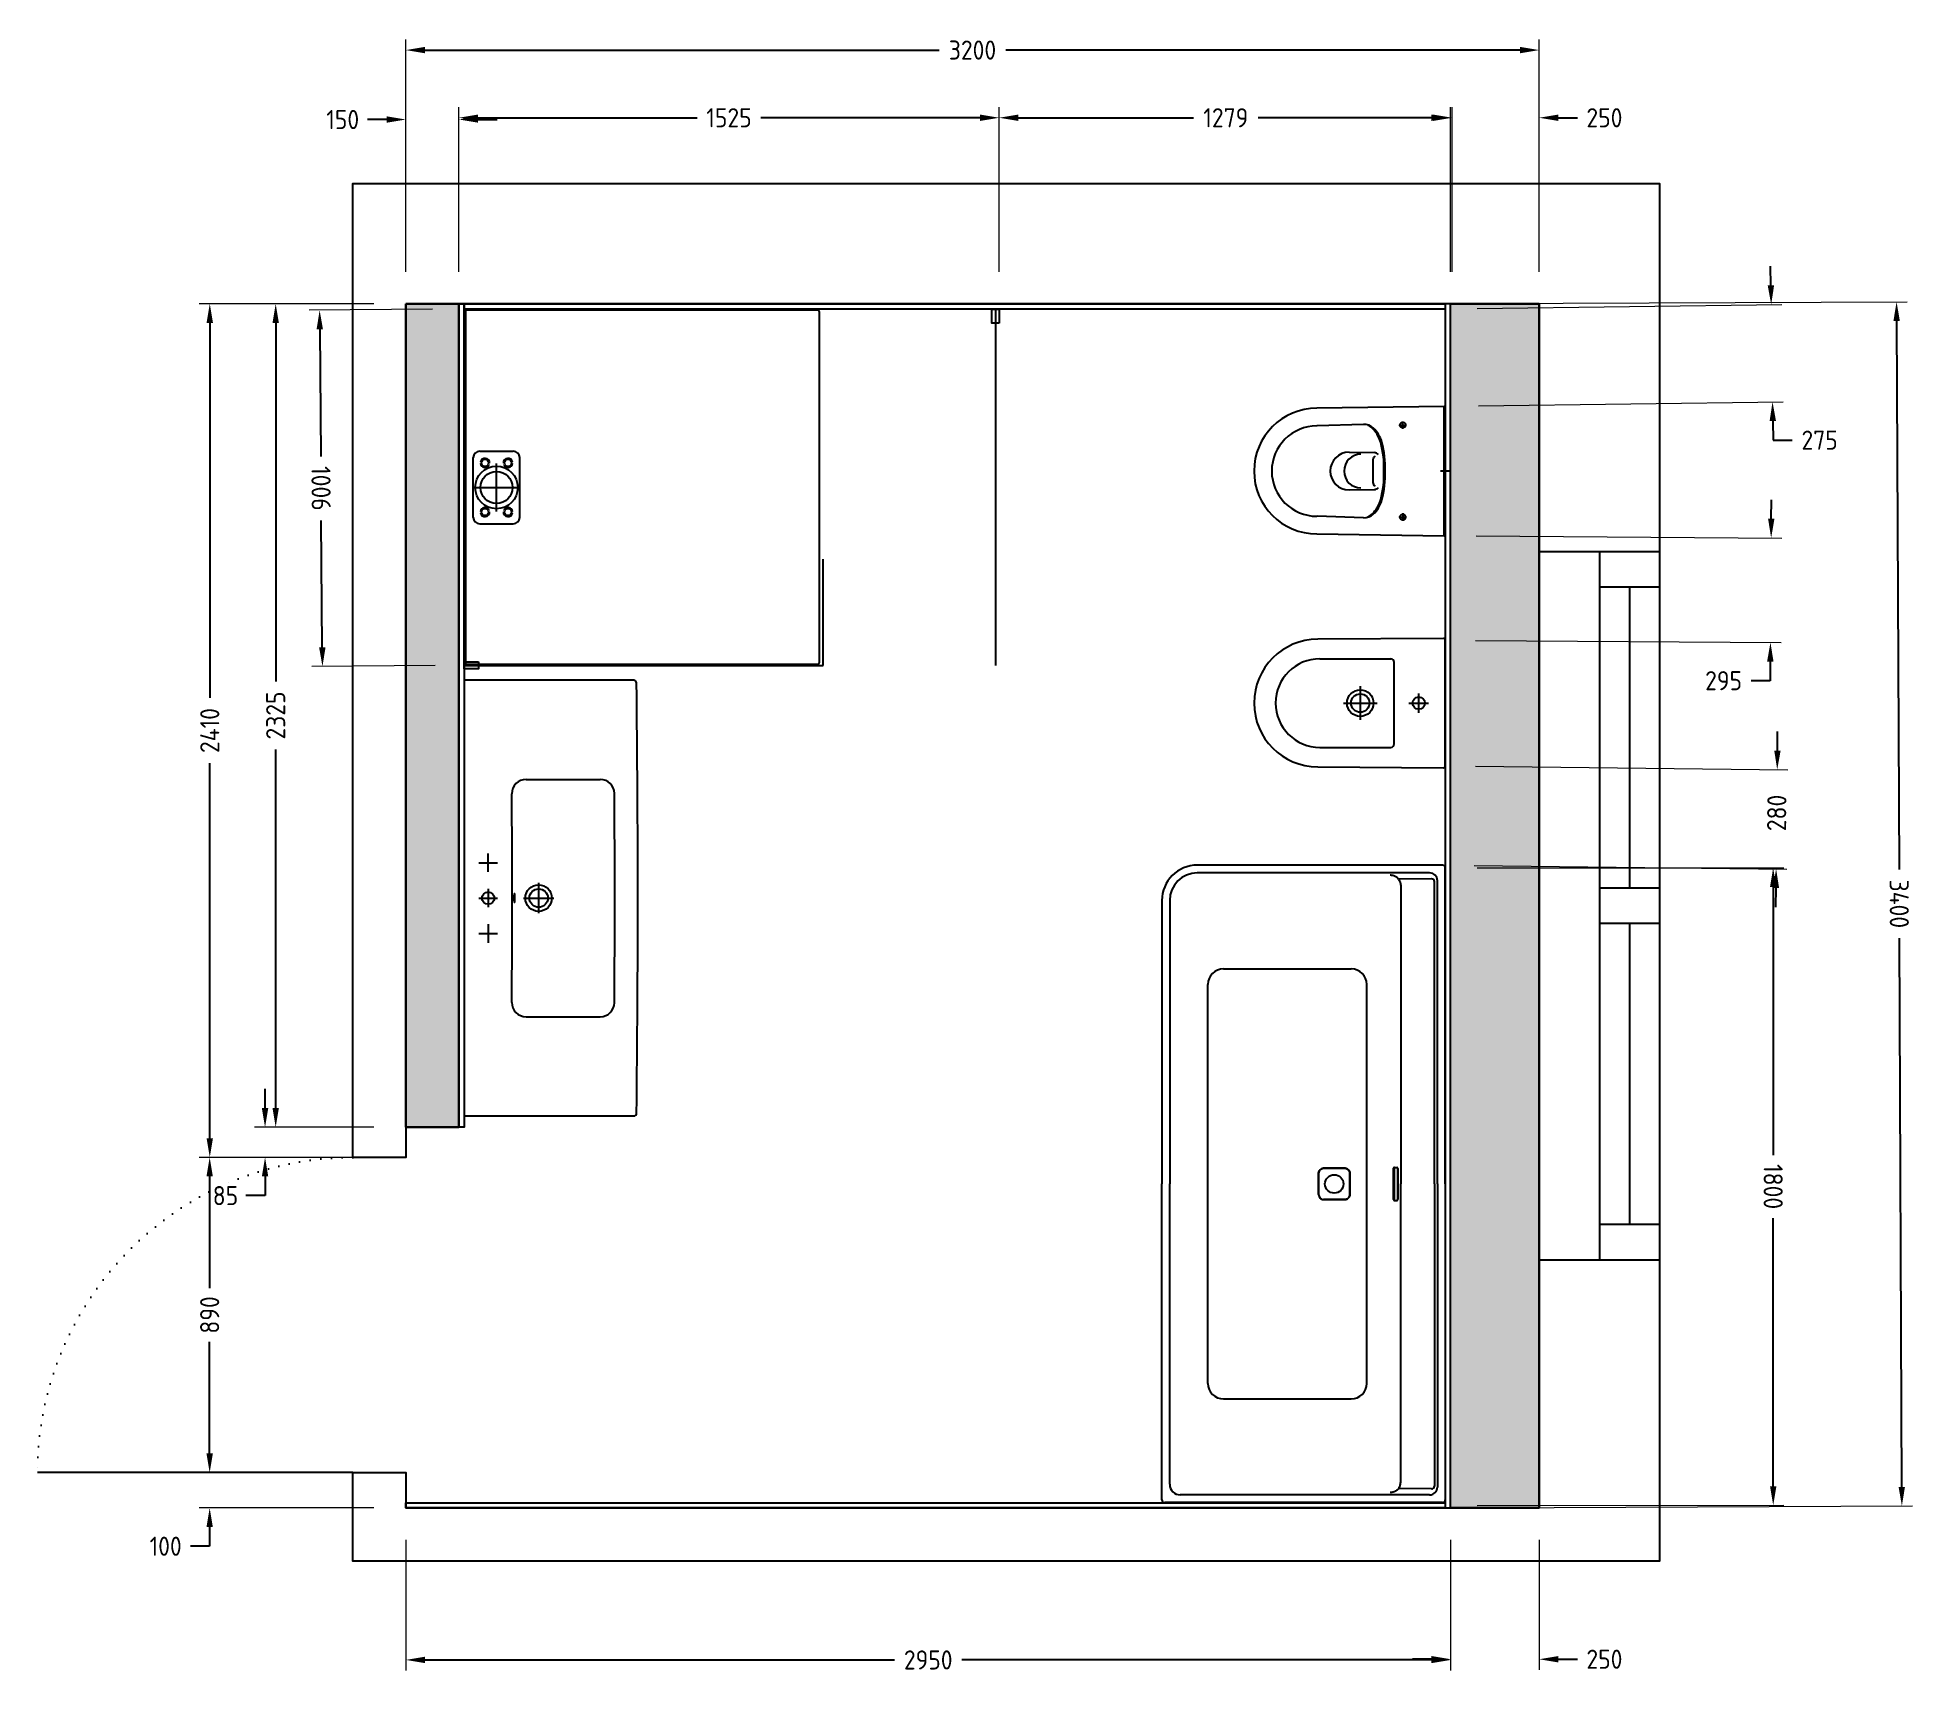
# Model space of a CAD drawing. Header units: millimetres. Extents: x 18787 to 24082, y 20070 to 24687.
import ezdxf

# ---------------------------------------------------------------- set-up
doc = ezdxf.new("R2010")
doc.units = ezdxf.units.MM
doc.header["$LTSCALE"] = 10
for name, pattern in [('ACAD_ISO07W100', [3, 0, -3]), ('AM_DIN_G_W050', [13.75, 9.75, -1.5, 1, -1.5]), ('CENTER2', [1.125, 0.75, -0.125, 0.125, -0.125])]:
    doc.linetypes.add(name, pattern=pattern)
for name, color, linetype in [('A-Doors', 7, 'Continuous'), ('A-Equipment', 7, 'Continuous'), ('A-Tiles', 7, 'Continuous'), ('A-Walls', 7, 'Continuous'), ('A-WallsInternal', 7, 'Continuous'), ('A-Windows', 7, 'Continuous')]:
    doc.layers.add(name, color=color, linetype=linetype)
doc.styles.add('ISO Proportional', font='isocp.shx')
doc.dimstyles.new('House', dxfattribs={"dimscale": 300, "dimtxt": 0.18, "dimasz": 0.18, "dimexe": 0.1, "dimexo": 0.3, "dimgap": 0.09, "dimtad": 0, "dimtoh": 1, "dimdec": 0, "dimzin": 0, "dimdsep": 46, "dimtxsty": 'ISO Proportional', "dimcen": -0.09, "dimclrd": 252, "dimclre": 171, "dimadec": 0, "dimazin": 0, "dimtfac": 1, "dimtdec": 0, "dimtofl": 0, "dimtmove": 0, "dimatfit": 0, "dimfxl": 1, "dimtolj": 1, "dimtzin": 0, "dimlwe": 5, "dimarcsym": 0})

# ---------------------------------------------------------------- blocks, each defined once
blk = doc.blocks.new('*D128')
at = {"layer": 'A-Equipment', "color": 171, "lineweight": 5, "transparency": 16777216}
for p, q in [((19737.4, 23934.9), (19429.9, 23934.9)), ((19737.4, 21609.9), (19429.9, 21609.9))]:
    blk.add_line(p, q, dxfattribs=at)
at = {"layer": 'A-Equipment', "color": 252, "lineweight": -2, "transparency": 16777216}
for p, q in [((19459.9, 23880.9), (19459.9, 22868.7)), ((19459.9, 21663.9), (19459.9, 22676.1))]:
    blk.add_line(p, q, dxfattribs=at)
at = {"layer": 'A-Equipment', "color": 252, "transparency": 16777216}
for points in [[(19450.9, 23880.9), (19468.9, 23880.9), (19459.9, 23934.9)], [(19450.9, 21663.9), (19468.9, 21663.9), (19459.9, 21609.9)]]:
    blk.add_solid(points, dxfattribs=at)
at = {"layer": 'Defpoints', "color": 0, "transparency": 16777216}
for p in [(19827.4, 23934.9), (19459.9, 21609.9), (19827.4, 21609.9)]:
    blk.add_point(p, dxfattribs=at)
at = {"layer": 'A-Equipment', "color": 0, "transparency": 16777216, "insert": (19459.9, 22772.4), "char_height": 54, "attachment_point": 5, "rotation": 90, "style": 'ISO Proportional'}
blk.add_mtext('\\A1;2325', dxfattribs=at)
blk = doc.blocks.new('*D129')
at = {"layer": 'A-Equipment', "color": 252, "lineweight": -2, "transparency": 16777216}
for p, q in [((19429.9, 21663.9), (19429.9, 21717.9)), ((19429.9, 21470.9), (19429.9, 21416.9)), ((19429.9, 21416.9), (19375.9, 21416.9))]:
    blk.add_line(p, q, dxfattribs=at)
at = {"layer": 'A-Equipment', "color": 171, "lineweight": 5, "transparency": 16777216}
for p, q in [((19737.4, 21609.9), (19399.9, 21609.9)), ((19737.4, 21524.9), (19399.9, 21524.9))]:
    blk.add_line(p, q, dxfattribs=at)
at = {"layer": 'A-Equipment', "color": 252, "transparency": 16777216}
for points in [[(19420.9, 21663.9), (19438.9, 21663.9), (19429.9, 21609.9)], [(19420.9, 21470.9), (19438.9, 21470.9), (19429.9, 21524.9)]]:
    blk.add_solid(points, dxfattribs=at)
at = {"layer": 'Defpoints', "color": 0, "transparency": 16777216}
for p in [(19827.4, 21609.9), (19429.9, 21524.9), (19827.4, 21524.9)]:
    blk.add_point(p, dxfattribs=at)
at = {"layer": 'A-Equipment', "color": 0, "transparency": 16777216, "insert": (19318.1, 21416.9), "char_height": 54, "attachment_point": 5, "style": 'ISO Proportional'}
blk.add_mtext('\\A1;85', dxfattribs=at)
blk = doc.blocks.new('*D130')
at = {"layer": 'A-Equipment', "color": 171, "lineweight": 5, "transparency": 16777216}
for p, q in [((19737.4, 23934.9), (19243.8, 23934.9)), ((19737.4, 21524.9), (19243.8, 21524.9))]:
    blk.add_line(p, q, dxfattribs=at)
at = {"layer": 'A-Equipment', "color": 252, "lineweight": -2, "transparency": 16777216}
for p, q in [((19273.8, 23880.9), (19273.8, 22822.4)), ((19273.8, 21578.9), (19273.8, 22637.4))]:
    blk.add_line(p, q, dxfattribs=at)
at = {"layer": 'A-Equipment', "color": 252, "transparency": 16777216}
for points in [[(19264.8, 23880.9), (19282.8, 23880.9), (19273.8, 23934.9)], [(19264.8, 21578.9), (19282.8, 21578.9), (19273.8, 21524.9)]]:
    blk.add_solid(points, dxfattribs=at)
at = {"layer": 'Defpoints', "color": 0, "transparency": 16777216}
for p in [(19827.4, 23934.9), (19273.8, 21524.9), (19827.4, 21524.9)]:
    blk.add_point(p, dxfattribs=at)
at = {"layer": 'A-Equipment', "color": 0, "transparency": 16777216, "insert": (19273.8, 22729.9), "char_height": 54, "attachment_point": 5, "rotation": 90, "style": 'ISO Proportional'}
blk.add_mtext('\\A1;2410', dxfattribs=at)
blk = doc.blocks.new('*D131')
at = {"layer": 'A-Equipment', "color": 171, "lineweight": 5, "transparency": 16777216}
for p, q in [((19587.4, 21524.9), (19243.5, 21524.9)), ((19587.4, 20634.9), (19243.5, 20634.9))]:
    blk.add_line(p, q, dxfattribs=at)
at = {"layer": 'A-Equipment', "color": 252, "lineweight": -2, "transparency": 16777216}
for p, q in [((19273.5, 21470.9), (19273.5, 21155.7)), ((19273.5, 20688.9), (19273.5, 21004.2))]:
    blk.add_line(p, q, dxfattribs=at)
at = {"layer": 'A-Equipment', "color": 252, "transparency": 16777216}
for points in [[(19264.5, 21470.9), (19282.5, 21470.9), (19273.5, 21524.9)], [(19264.5, 20688.9), (19282.5, 20688.9), (19273.5, 20634.9)]]:
    blk.add_solid(points, dxfattribs=at)
at = {"layer": 'Defpoints', "color": 0, "transparency": 16777216}
for p in [(19677.4, 21524.9), (19273.5, 20634.9), (19677.4, 20634.9)]:
    blk.add_point(p, dxfattribs=at)
at = {"layer": 'A-Equipment', "color": 0, "transparency": 16777216, "insert": (19273.5, 21079.9), "char_height": 54, "attachment_point": 5, "rotation": 90, "style": 'ISO Proportional'}
blk.add_mtext('\\A1;890', dxfattribs=at)
blk = doc.blocks.new('*D132')
at = {"layer": 'A-Equipment', "color": 252, "lineweight": -2, "transparency": 16777216}
for p, q in [((19273.5, 20688.9), (19273.5, 20742.9)), ((19273.5, 20480.9), (19273.5, 20426.9)), ((19273.5, 20426.9), (19219.5, 20426.9))]:
    blk.add_line(p, q, dxfattribs=at)
at = {"layer": 'A-Equipment', "color": 171, "lineweight": 5, "transparency": 16777216}
for p, q in [((19737.4, 20634.9), (19243.5, 20634.9)), ((19737.4, 20534.9), (19243.5, 20534.9))]:
    blk.add_line(p, q, dxfattribs=at)
at = {"layer": 'A-Equipment', "color": 252, "transparency": 16777216}
for points in [[(19264.5, 20688.9), (19282.5, 20688.9), (19273.5, 20634.9)], [(19264.5, 20480.9), (19282.5, 20480.9), (19273.5, 20534.9)]]:
    blk.add_solid(points, dxfattribs=at)
at = {"layer": 'Defpoints', "color": 0, "transparency": 16777216}
for p in [(19827.4, 20634.9), (19273.5, 20534.9), (19827.4, 20534.9)]:
    blk.add_point(p, dxfattribs=at)
at = {"layer": 'A-Equipment', "color": 0, "transparency": 16777216, "insert": (19149.2, 20426.9), "char_height": 54, "attachment_point": 5, "style": 'ISO Proportional'}
blk.add_mtext('\\A1;100', dxfattribs=at)
blk = doc.blocks.new('*D133')
at = {"layer": 'A-Equipment', "color": 171, "lineweight": 5, "transparency": 16777216}
for p, q in [((19827.4, 20444.9), (19827.4, 20075.9)), ((22777.4, 20444.9), (22777.4, 20075.9))]:
    blk.add_line(p, q, dxfattribs=at)
at = {"layer": 'A-Equipment', "color": 252, "lineweight": -2, "transparency": 16777216}
for p, q in [((19881.4, 20105.9), (21207.1, 20105.9)), ((22723.4, 20105.9), (21397.7, 20105.9))]:
    blk.add_line(p, q, dxfattribs=at)
at = {"layer": 'A-Equipment', "color": 252, "transparency": 16777216}
for points in [[(19881.4, 20114.9), (19881.4, 20096.9), (19827.4, 20105.9)], [(22723.4, 20114.9), (22723.4, 20096.9), (22777.4, 20105.9)]]:
    blk.add_solid(points, dxfattribs=at)
at = {"layer": 'Defpoints', "color": 0, "transparency": 16777216}
for p in [(19827.4, 20534.9), (22777.4, 20534.9), (22777.4, 20105.9)]:
    blk.add_point(p, dxfattribs=at)
at = {"layer": 'A-Equipment', "color": 0, "transparency": 16777216, "insert": (21302.4, 20105.9), "char_height": 54, "attachment_point": 5, "style": 'ISO Proportional'}
blk.add_mtext('\\A1;2950', dxfattribs=at)
blk = doc.blocks.new('*D134')
at = {"layer": 'A-Equipment', "color": 171, "lineweight": 5, "transparency": 16777216}
for p, q in [((22777.4, 20444.9), (22777.4, 20077.9)), ((23027.4, 20444.9), (23027.4, 20077.9))]:
    blk.add_line(p, q, dxfattribs=at)
at = {"layer": 'A-Equipment', "color": 252, "lineweight": -2, "transparency": 16777216}
for p, q in [((22723.4, 20107.9), (22669.4, 20107.9)), ((23081.4, 20107.9), (23135.4, 20107.9))]:
    blk.add_line(p, q, dxfattribs=at)
at = {"layer": 'A-Equipment', "color": 252, "transparency": 16777216}
for points in [[(22723.4, 20116.9), (22723.4, 20098.9), (22777.4, 20107.9)], [(23081.4, 20116.9), (23081.4, 20098.9), (23027.4, 20107.9)]]:
    blk.add_solid(points, dxfattribs=at)
at = {"layer": 'Defpoints', "color": 0, "transparency": 16777216}
for p in [(22777.4, 20534.9), (23027.4, 20534.9), (23027.4, 20107.9)]:
    blk.add_point(p, dxfattribs=at)
at = {"layer": 'A-Equipment', "color": 0, "transparency": 16777216, "insert": (23211.7, 20107.9), "char_height": 54, "attachment_point": 5, "style": 'ISO Proportional'}
blk.add_mtext('\\A1;250', dxfattribs=at)
blk = doc.blocks.new('*D135')
at = {"layer": 'A-Equipment', "color": 252, "lineweight": -2, "transparency": 16777216}
for p, q in [((22723.4, 24460.1), (22669.4, 24460.1)), ((23081.4, 24460.1), (23135.4, 24460.1))]:
    blk.add_line(p, q, dxfattribs=at)
at = {"layer": 'A-Equipment', "color": 171, "lineweight": 5, "transparency": 16777216}
for p, q in [((22777.4, 24024.9), (22777.4, 24490.1)), ((23027.4, 24024.9), (23027.4, 24490.1))]:
    blk.add_line(p, q, dxfattribs=at)
at = {"layer": 'A-Equipment', "color": 252, "transparency": 16777216}
for points in [[(22723.4, 24469.1), (22723.4, 24451.1), (22777.4, 24460.1)], [(23081.4, 24469.1), (23081.4, 24451.1), (23027.4, 24460.1)]]:
    blk.add_solid(points, dxfattribs=at)
at = {"layer": 'Defpoints', "color": 0, "transparency": 16777216}
for p in [(22777.4, 24460.1), (22777.4, 23934.9), (23027.4, 23934.9)]:
    blk.add_point(p, dxfattribs=at)
at = {"layer": 'A-Equipment', "color": 0, "transparency": 16777216, "insert": (23211.7, 24460.1), "char_height": 54, "attachment_point": 5, "style": 'ISO Proportional'}
blk.add_mtext('\\A1;250', dxfattribs=at)
blk = doc.blocks.new('*D136')
at = {"layer": 'A-Equipment', "color": 171, "lineweight": 5, "transparency": 16777216}
for p, q in [((21503.1, 24024.9), (21503.1, 24490.1)), ((22782, 24024.9), (22782, 24490.1))]:
    blk.add_line(p, q, dxfattribs=at)
at = {"layer": 'A-Equipment', "color": 252, "lineweight": -2, "transparency": 16777216}
for p, q in [((21557.1, 24460.1), (22051.5, 24460.1)), ((22728, 24460.1), (22233.6, 24460.1))]:
    blk.add_line(p, q, dxfattribs=at)
at = {"layer": 'A-Equipment', "color": 252, "transparency": 16777216}
for points in [[(21557.1, 24469.1), (21557.1, 24451.1), (21503.1, 24460.1)], [(22728, 24469.1), (22728, 24451.1), (22782, 24460.1)]]:
    blk.add_solid(points, dxfattribs=at)
at = {"layer": 'Defpoints', "color": 0, "transparency": 16777216}
for p in [(21503.1, 24460.1), (21503.1, 23934.9), (22782, 23934.9)]:
    blk.add_point(p, dxfattribs=at)
at = {"layer": 'A-Equipment', "color": 0, "transparency": 16777216, "insert": (22142.6, 24460.1), "char_height": 54, "attachment_point": 5, "style": 'ISO Proportional'}
blk.add_mtext('\\A1;1279', dxfattribs=at)
blk = doc.blocks.new('*D137')
at = {"layer": 'A-Equipment', "color": 171, "lineweight": 5, "transparency": 16777216}
for p, q in [((19977.4, 24024.9), (19977.4, 24490.1)), ((21502.4, 24024.9), (21502.4, 24490.1))]:
    blk.add_line(p, q, dxfattribs=at)
at = {"layer": 'A-Equipment', "color": 252, "lineweight": -2, "transparency": 16777216}
for p, q in [((20031.4, 24460.1), (20649.7, 24460.1)), ((21448.4, 24460.1), (20830.1, 24460.1))]:
    blk.add_line(p, q, dxfattribs=at)
at = {"layer": 'A-Equipment', "color": 252, "transparency": 16777216}
for points in [[(20031.4, 24469.1), (20031.4, 24451.1), (19977.4, 24460.1)], [(21448.4, 24469.1), (21448.4, 24451.1), (21502.4, 24460.1)]]:
    blk.add_solid(points, dxfattribs=at)
at = {"layer": 'Defpoints', "color": 0, "transparency": 16777216}
for p in [(19977.4, 24460.1), (19977.4, 23934.9), (21502.4, 23934.9)]:
    blk.add_point(p, dxfattribs=at)
at = {"layer": 'A-Equipment', "color": 0, "transparency": 16777216, "insert": (20739.9, 24460.1), "char_height": 54, "attachment_point": 5, "style": 'ISO Proportional'}
blk.add_mtext('\\A1;1525', dxfattribs=at)
blk = doc.blocks.new('*D138')
at = {"layer": 'A-Equipment', "color": 171, "lineweight": 5, "transparency": 16777216}
for p, q in [((19827.4, 24024.9), (19827.4, 24485.1)), ((19977.4, 24024.9), (19977.4, 24485.1))]:
    blk.add_line(p, q, dxfattribs=at)
at = {"layer": 'A-Equipment', "color": 252, "lineweight": -2, "transparency": 16777216}
for p, q in [((19773.4, 24455.1), (19719.4, 24455.1)), ((20031.4, 24455.1), (20085.4, 24455.1))]:
    blk.add_line(p, q, dxfattribs=at)
at = {"layer": 'A-Equipment', "color": 252, "transparency": 16777216}
for points in [[(19773.4, 24464.1), (19773.4, 24446.1), (19827.4, 24455.1)], [(20031.4, 24464.1), (20031.4, 24446.1), (19977.4, 24455.1)]]:
    blk.add_solid(points, dxfattribs=at)
at = {"layer": 'Defpoints', "color": 0, "transparency": 16777216}
for p in [(19827.4, 24455.1), (19827.4, 23934.9), (19977.4, 23934.9)]:
    blk.add_point(p, dxfattribs=at)
at = {"layer": 'A-Equipment', "color": 0, "transparency": 16777216, "insert": (19649.2, 24455.1), "char_height": 54, "attachment_point": 5, "style": 'ISO Proportional'}
blk.add_mtext('\\A1;150', dxfattribs=at)
blk = doc.blocks.new('*D139')
at = {"layer": 'A-Equipment', "color": 252, "lineweight": -2, "transparency": 16777216}
for p, q in [((23681.8, 23986.7), (23681.1, 24040.7)), ((23687.1, 23603.9), (23687.9, 23549.9)), ((23687.9, 23549.9), (23741.9, 23549.9))]:
    blk.add_line(p, q, dxfattribs=at)
at = {"layer": 'A-Equipment', "color": 171, "lineweight": 5, "transparency": 16777216}
for p, q in [((22852.4, 23921.2), (23712.6, 23933.1)), ((22856.2, 23646.3), (23716.4, 23658.3))]:
    blk.add_line(p, q, dxfattribs=at)
at = {"layer": 'A-Equipment', "color": 252, "transparency": 16777216}
for points in [[(23690.8, 23986.8), (23672.8, 23986.6), (23682.6, 23932.7)], [(23696.1, 23604), (23678.1, 23603.8), (23686.4, 23657.9)]]:
    blk.add_solid(points, dxfattribs=at)
at = {"layer": 'Defpoints', "color": 0, "transparency": 16777216}
for p in [(22762.4, 23919.9), (22766.2, 23645.1), (23686.4, 23657.9)]:
    blk.add_point(p, dxfattribs=at)
at = {"layer": 'A-Equipment', "color": 0, "transparency": 16777216, "insert": (23819.3, 23549.9), "char_height": 54, "attachment_point": 5, "style": 'ISO Proportional'}
blk.add_mtext('\\A1;275', dxfattribs=at)
blk = doc.blocks.new('*D140')
at = {"layer": 'A-Equipment', "color": 252, "lineweight": -2, "transparency": 16777216}
for p, q in [((23682.8, 23327.7), (23683.2, 23381.7)), ((23680.1, 22924.7), (23679.7, 22870.7)), ((23679.7, 22870.7), (23625.7, 22870.7))]:
    blk.add_line(p, q, dxfattribs=at)
at = {"layer": 'A-Equipment', "color": 171, "lineweight": 5, "transparency": 16777216}
for p, q in [((22849.4, 23279.4), (23712.5, 23273.5)), ((22847.4, 22984.4), (23710.5, 22978.5))]:
    blk.add_line(p, q, dxfattribs=at)
at = {"layer": 'A-Equipment', "color": 252, "transparency": 16777216}
for points in [[(23673.8, 23327.8), (23691.8, 23327.7), (23682.5, 23273.7)], [(23671.1, 22924.8), (23689.1, 22924.7), (23680.5, 22978.7)]]:
    blk.add_solid(points, dxfattribs=at)
at = {"layer": 'Defpoints', "color": 0, "transparency": 16777216}
for p in [(22759.4, 23280), (22757.4, 22985), (23680.5, 22978.7)]:
    blk.add_point(p, dxfattribs=at)
at = {"layer": 'A-Equipment', "color": 0, "transparency": 16777216, "insert": (23548.2, 22870.7), "char_height": 54, "attachment_point": 5, "style": 'ISO Proportional'}
blk.add_mtext('\\A1;295', dxfattribs=at)
blk = doc.blocks.new('*D141')
at = {"layer": 'A-Equipment', "color": 252, "lineweight": -2, "transparency": 16777216}
for p, q in [((23700.2, 22673.4), (23700.8, 22727.4)), ((23695.9, 22285.4), (23695.2, 22231.4))]:
    blk.add_line(p, q, dxfattribs=at)
at = {"layer": 'A-Equipment', "color": 171, "lineweight": 5, "transparency": 16777216}
for p, q in [((22847.4, 22629), (23729.6, 22619)), ((22844.2, 22349), (23726.5, 22339))]:
    blk.add_line(p, q, dxfattribs=at)
at = {"layer": 'A-Equipment', "color": 252, "transparency": 16777216}
for points in [[(23691.2, 22673.5), (23709.2, 22673.3), (23699.6, 22619.4)], [(23686.9, 22285.5), (23704.9, 22285.3), (23696.5, 22339.4)]]:
    blk.add_solid(points, dxfattribs=at)
at = {"layer": 'Defpoints', "color": 0, "transparency": 16777216}
for p in [(22757.4, 22630), (22754.2, 22350), (23696.5, 22339.4)]:
    blk.add_point(p, dxfattribs=at)
at = {"layer": 'A-Equipment', "color": 0, "transparency": 16777216, "insert": (23698.2, 22497.3), "char_height": 54, "attachment_point": 5, "rotation": 89.3552, "style": 'ISO Proportional'}
blk.add_mtext('\\A1;280', dxfattribs=at)
blk = doc.blocks.new('*D142')
at = {"layer": 'A-Equipment', "color": 171, "lineweight": 5, "transparency": 16777216}
for p, q in [((22852.2, 22342), (23718.1, 22342.1)), ((22852.4, 20542.4), (23718.3, 20542.5))]:
    blk.add_line(p, q, dxfattribs=at)
at = {"layer": 'A-Equipment', "color": 252, "lineweight": -2, "transparency": 16777216}
for p, q in [((23688.2, 22288.1), (23688.2, 21531.4)), ((23688.3, 20596.5), (23688.2, 21353.2))]:
    blk.add_line(p, q, dxfattribs=at)
at = {"layer": 'A-Equipment', "color": 252, "transparency": 16777216}
for points in [[(23697.2, 22288.1), (23679.2, 22288.1), (23688.1, 22342.1)], [(23697.3, 20596.5), (23679.3, 20596.5), (23688.3, 20542.5)]]:
    blk.add_solid(points, dxfattribs=at)
at = {"layer": 'Defpoints', "color": 0, "transparency": 16777216}
for p in [(22762.2, 22342), (22762.4, 20542.4), (23688.3, 20542.5)]:
    blk.add_point(p, dxfattribs=at)
at = {"layer": 'A-Equipment', "color": 0, "transparency": 16777216, "insert": (23688.2, 21442.3), "char_height": 54, "attachment_point": 5, "rotation": 270.0048, "style": 'ISO Proportional'}
blk.add_mtext('\\A1;1800', dxfattribs=at)
blk = doc.blocks.new('*D143')
at = {"layer": 'A-Equipment', "color": 171, "lineweight": 5, "transparency": 16777216}
for p, q in [((22852.4, 23935.3), (24066.6, 23940.7)), ((22867.4, 20535.3), (24081.6, 20540.7))]:
    blk.add_line(p, q, dxfattribs=at)
at = {"layer": 'A-Equipment', "color": 252, "lineweight": -2, "transparency": 16777216}
for p, q in [((24036.8, 23886.6), (24043.7, 22337.8)), ((24051.3, 20594.6), (24044.5, 22143.3))]:
    blk.add_line(p, q, dxfattribs=at)
at = {"layer": 'A-Equipment', "color": 252, "transparency": 16777216}
for points in [[(24045.8, 23886.6), (24027.8, 23886.5), (24036.6, 23940.6)], [(24060.3, 20594.6), (24042.3, 20594.5), (24051.6, 20540.6)]]:
    blk.add_solid(points, dxfattribs=at)
at = {"layer": 'Defpoints', "color": 0, "transparency": 16777216}
for p in [(22762.4, 23934.9), (22777.4, 20534.9), (24051.6, 20540.6)]:
    blk.add_point(p, dxfattribs=at)
at = {"layer": 'A-Equipment', "color": 0, "transparency": 16777216, "insert": (24044.1, 22240.6), "char_height": 54, "attachment_point": 5, "rotation": 270.2528, "style": 'ISO Proportional'}
blk.add_mtext('\\A1;3400', dxfattribs=at)
blk = doc.blocks.new('*D144')
at = {"layer": 'A-Equipment', "color": 171, "lineweight": 5, "transparency": 16777216}
for p, q in [((19827.4, 24024.9), (19827.4, 24681.2)), ((23027.4, 24024.9), (23027.4, 24681.2))]:
    blk.add_line(p, q, dxfattribs=at)
at = {"layer": 'A-Equipment', "color": 252, "lineweight": -2, "transparency": 16777216}
for p, q in [((19881.4, 24651.2), (21332.9, 24651.2)), ((22973.4, 24651.2), (21521.9, 24651.2))]:
    blk.add_line(p, q, dxfattribs=at)
at = {"layer": 'A-Equipment', "color": 252, "transparency": 16777216}
for points in [[(19881.4, 24660.2), (19881.4, 24642.2), (19827.4, 24651.2)], [(22973.4, 24660.2), (22973.4, 24642.2), (23027.4, 24651.2)]]:
    blk.add_solid(points, dxfattribs=at)
at = {"layer": 'Defpoints', "color": 0, "transparency": 16777216}
for p in [(23027.4, 24651.2), (19827.4, 23934.9), (23027.4, 23934.9)]:
    blk.add_point(p, dxfattribs=at)
at = {"layer": 'A-Equipment', "color": 0, "transparency": 16777216, "insert": (21427.4, 24651.2), "char_height": 54, "attachment_point": 5, "style": 'ISO Proportional'}
blk.add_mtext('\\A1;3200', dxfattribs=at)
blk = doc.blocks.new('*D145')
at = {"layer": 'A-Equipment', "color": 171, "lineweight": 5, "transparency": 16777216}
for p, q in [((19902.4, 23919.2), (19554, 23916.4)), ((19910.4, 22913.2), (19562, 22910.4))]:
    blk.add_line(p, q, dxfattribs=at)
at = {"layer": 'A-Equipment', "color": 252, "lineweight": -2, "transparency": 16777216}
for p, q in [((19584.4, 23862.7), (19587.3, 23504.1)), ((19591.6, 22964.7), (19588.7, 23323.3))]:
    blk.add_line(p, q, dxfattribs=at)
at = {"layer": 'A-Equipment', "color": 252, "transparency": 16777216}
for points in [[(19593.4, 23862.8), (19575.4, 23862.6), (19584, 23916.7)], [(19600.6, 22964.8), (19582.6, 22964.6), (19592, 22910.7)]]:
    blk.add_solid(points, dxfattribs=at)
at = {"layer": 'Defpoints', "color": 0, "transparency": 16777216}
for p in [(19584, 23916.7), (19992.4, 23919.9), (20000.4, 22913.9)]:
    blk.add_point(p, dxfattribs=at)
at = {"layer": 'A-Equipment', "color": 0, "transparency": 16777216, "insert": (19588, 23413.7), "char_height": 54, "attachment_point": 5, "rotation": 270.4556, "style": 'ISO Proportional'}
blk.add_mtext('\\A1;1006', dxfattribs=at)

msp = doc.modelspace()

# ---------------------------------------------------------------- hatches: boundary and pattern name
at = {"layer": 'A-WallsInternal'}
h = msp.add_hatch(dxfattribs=at)
h.set_pattern_fill('INSUL', scale=4)
h.paths.add_polyline_path([(19977.4, 23934.9), (19827.4, 23934.9), (19827.4, 21609.9), (19977.4, 21609.9)])
h.paths.add_polyline_path([(23027.4, 23934.9), (22777.4, 23934.9), (22777.4, 20534.9), (23027.4, 20534.9)])

# ---------------------------------------------------------------- linework, layer by layer
at = {"color": 0}
for p, q in [((20035.9, 23518.7), (20130.9, 23518.7)), ((20017.9, 23331.7), (20017.9, 23500.7)), ((20148.9, 23331.7), (20148.9, 23500.7)), ((20035.9, 23313.7), (20130.9, 23313.7))]:
    msp.add_line(p, q, dxfattribs=at)
at = {"color": 0, "linetype": 'CENTER2', "ltscale": 30}
for p, q in [((20083.4, 23348.7), (20083.4, 23483.7)), ((20015.9, 23416.2), (20150.9, 23416.2))]:
    msp.add_line(p, q, dxfattribs=at)
for p, q in [((20166.7, 22591.9), (20376.2, 22591.9)), ((20166.7, 21921.9), (20376.2, 21921.9))]:
    msp.add_line(p, q)
at = {"color": 4, "linetype": 'CENTER2', "ltscale": 30}
for p, q in [((20033.8, 22356.9), (20085.9, 22356.9)), ((20059.9, 22330.9), (20059.9, 22383)), ((20202.4, 22300), (20202.4, 22213.9)), ((20033.8, 22256.9), (20085.9, 22256.9)), ((20059.9, 22283), (20059.9, 22230.9)), ((20159.3, 22256.9), (20245.4, 22256.9)), ((20059.9, 22183), (20059.9, 22130.9)), ((20033.8, 22156.9), (20085.9, 22156.9))]:
    msp.add_line(p, q, dxfattribs=at)
at = {"color": 0}
msp.add_lwpolyline([(20995.4, 23911.9, 0.414213), (20990.4, 23916.9), (20000.4, 23916.9, 0.414214), (19995.4, 23911.9), (19995.4, 22921.9, 0.414214), (20000.4, 22916.9), (20990.4, 22916.9, 0.414213), (20995.4, 22921.9)], format="xyb", close=True, dxfattribs=at)
msp.add_lwpolyline([(19992.4, 22871.9), (19992.4, 21641.9), (20471.3, 21641.9, 0.407406), (20478.9, 21649.6, 0.005651), (20478.9, 22864.4, 0.407567), (20471.1, 22871.9)], format="xyb", close=True)
for centre, radius in [((20083.4, 23416.2), 60), ((20083.4, 23416.2), 45), ((20050.9, 23485.7), 10), ((20115.9, 23485.7), 10), ((20050.9, 23346.7), 10), ((20115.9, 23346.7), 10)]:
    msp.add_circle(centre, radius, dxfattribs=at)
for centre, radius in [((20202.4, 22256.9), 37.5), ((20059.9, 22256.9), 17.5), ((20202.4, 22256.9), 26)]:
    msp.add_circle(centre, radius)
for centre, radius, start, end in [((20035.9, 23500.7), 18, 90, 180), ((20130.9, 23500.7), 18, 0, 90), ((20050.9, 23485.7), 12.9, 184.6208, 340.7665), ((20050.9, 23485.7), 12.9, 355.4315, 169.2289), ((20115.9, 23485.7), 12.9, 10.7711, 184.5685), ((20115.9, 23485.7), 12.9, 199.2335, 355.3792), ((20050.9, 23346.7), 12.9, 19.2335, 175.3792), ((20050.9, 23346.7), 12.9, 190.7711, 4.5685), ((20115.9, 23346.7), 12.9, 175.4315, 349.2289), ((20115.9, 23346.7), 12.9, 4.6208, 160.7665), ((20035.9, 23331.7), 18, 180, 270), ((20130.9, 23331.7), 18, 270, 0)]:
    msp.add_arc(centre, radius, start, end, dxfattribs=at)
for centre, radius, start, end in [((20166.7, 22551.9), 40, 90, 180.3041), ((20376.2, 22551.9), 40, 0.5608, 90), ((-42705.4, 22256.9), 62832.9, 359.731189, 0.268811), ((-13627.9, 22256.5), 34045.4, 359.50353, 0.49647), ((20166.7, 21961.9), 40, 179.6959, 270), ((20376.2, 21961.9), 40, 270, 359.4392)]:
    msp.add_arc(centre, radius, start, end)
for major_axis in [(0, 12.5), (0, -12.5)]:
    msp.add_ellipse((20134, 22256.9), major_axis=major_axis, ratio=0.110961, start_param=4.712378, end_param=7.853993)
at = {"layer": 'A-Doors'}
msp.add_line((19677.4, 20634.9), (18787.4, 20634.9), dxfattribs=at)
at = {"layer": 'A-Doors', "linetype": 'ACAD_ISO07W100'}
msp.add_arc((19677.4, 20634.9), 890, 90, 180, dxfattribs=at)
at = {"layer": 'A-Equipment', "color": 7}
for p, q in [((19992.4, 23919.9), (19992.4, 22919.9)), ((19992.4, 22913.9), (19992.4, 23919.9)), ((22759.4, 23280), (22759.4, 23645)), ((22531.5, 23594.3), (22400.6, 23590)), ((22490.8, 23515.9), (22561.6, 23514.8)), ((22558, 23494.5), (22558, 23430.5)), ((22490.8, 23409.1), (22561.6, 23410.2)), ((22531.5, 23330.7), (22400.6, 23335)), ((21005.4, 22913.9), (21005.4, 23213.9))]:
    msp.add_line(p, q, dxfattribs=at)
at = {"layer": 'A-Equipment'}
for p, q in [((21492.4, 23919.9), (21492.4, 23879.9)), ((21492.4, 23879.9), (21492.4, 22913.9)), ((22408.3, 22932.5), (22608.3, 22932.5)), ((19992.4, 22913.9), (20032.4, 22913.9)), ((20032.4, 22913.9), (21005.4, 22913.9)), ((22618.3, 22692.5), (22618.3, 22922.5)), ((22408.3, 22682.5), (22608.3, 22682.5)), ((22754.2, 22350), (22062.2, 22350)), ((22762.2, 21450), (22762.2, 22342)), ((22718.2, 22328), (22062.2, 22328)), ((22723.4, 22311.3), (22630.8, 22310.2)), ((22636.7, 22289.5), (22636.7, 21450)), ((22731.5, 21450), (22731.5, 22303.3)), ((22740.2, 21450), (22740.2, 22306)), ((21962.2, 22250), (21962.2, 21450)), ((21984.2, 22250), (21984.2, 21450)), ((22136.2, 22057.1), (22496.7, 22057.1)), ((22092.2, 20886.8), (22092.2, 22013.1)), ((22540.7, 20886.8), (22540.7, 22013.1)), ((22618.3, 21496.5), (22618.3, 21403.5)), ((22618.3, 21403.5), (22618.3, 21496.5)), ((22618.6, 21496.5), (22625.4, 21496.5)), ((22618.6, 21496.5), (22625.4, 21496.5)), ((21962.2, 20558), (21962.2, 21450)), ((21984.2, 20602), (21984.2, 21450)), ((22404.7, 21480), (22404.7, 21420)), ((22404.7, 21420), (22404.7, 21480)), ((22478.7, 21494), (22418.7, 21494)), ((22418.7, 21494), (22478.7, 21494)), ((22492.7, 21420), (22492.7, 21480)), ((22492.7, 21480), (22492.7, 21420)), ((22492.7, 21469.4), (22492.7, 21470.9)), ((22492.7, 21469.4), (22492.7, 21468)), ((22492.7, 21461.8), (22492.7, 21468)), ((22492.7, 21464.9), (22492.7, 21463.4)), ((22616.6, 21494.5), (22616.6, 21405.5)), ((22616.6, 21405.5), (22616.6, 21494.5)), ((22628.4, 21493.5), (22628.4, 21406.5)), ((22628.4, 21406.5), (22628.4, 21493.5)), ((22636.7, 20610.5), (22636.7, 21450)), ((22731.5, 21450), (22731.5, 20596.6)), ((22740.2, 21450), (22740.2, 20594)), ((22762.2, 21450), (22762.2, 20558)), ((22418.7, 21406), (22478.7, 21406)), ((22478.7, 21406), (22418.7, 21406)), ((22492.7, 21438.2), (22492.7, 21432)), ((22492.7, 21435), (22492.7, 21436.6)), ((22492.7, 21430.5), (22492.7, 21432)), ((22492.7, 21430.5), (22492.7, 21429.1)), ((22618.6, 21403.5), (22625.4, 21403.5)), ((22618.6, 21403.5), (22625.4, 21403.5)), ((22136.2, 20842.8), (22496.7, 20842.8)), ((22754.2, 20550), (21970.2, 20550)), ((22718.2, 20572), (22014.2, 20572)), ((22723.4, 20588.6), (22630.8, 20589.8)), ((19827.4, 20534.9), (20812.4, 20534.9))]:
    msp.add_line(p, q, dxfattribs=at)
at = {"layer": 'A-Equipment', "color": 7, "linetype": 'AM_DIN_G_W050', "ltscale": 2}
for p, q in [((22632.1, 23592.5), (22652.6, 23592.5)), ((22642.4, 23581.6), (22642.4, 23602.6)), ((22773.2, 23462.5), (22749, 23462.5)), ((22632.1, 23332.5), (22652.6, 23332.5)), ((22642.4, 23343.4), (22642.4, 23322.4))]:
    msp.add_line(p, q, dxfattribs=at)
at = {"layer": 'A-Equipment', "color": 4, "linetype": 'CENTER2', "ltscale": 30}
for p, q in [((22522.4, 22855), (22522.4, 22760)), ((22687.4, 22780), (22687.4, 22835)), ((22474.9, 22807.5), (22569.9, 22807.5)), ((22659.9, 22807.5), (22714.9, 22807.5))]:
    msp.add_line(p, q, dxfattribs=at)
at = {"layer": 'A-Equipment'}
for points in [[(21502.4, 23879.9), (21482.4, 23879.9), (21482.4, 23919.9), (21502.4, 23919.9)], [(20032.4, 22923.9), (20032.4, 22903.9), (19992.4, 22903.9), (19992.4, 22923.9)]]:
    msp.add_lwpolyline(points, close=True, dxfattribs=at)
at = {"layer": 'A-Equipment', "color": 7}
msp.add_lwpolyline([(22762.4, 23639.9), (22759.4, 23645), (22399.9, 23640, 0.999065), (22399.5, 23285), (22759.4, 23280), (22762.4, 23285.1)], format="xyb", close=True, dxfattribs=at)
at = {"layer": 'A-Equipment'}
msp.add_lwpolyline([(22762.4, 22985, 0.416292), (22757.3, 22990), (22402.4, 22987.5, 1), (22402.4, 22627.5), (22757.3, 22625, 0.416278), (22762.4, 22630)], format="xyb", close=True, dxfattribs=at)
for points in [[(22404.7, 21480), (22404.8, 21481.5), (22405.1, 21483), (22405.5, 21484.5), (22406.1, 21486), (22406.8, 21487.4), (22407.8, 21488.7), (22408.8, 21489.9), (22410, 21490.9), (22411.3, 21491.8), (22412.7, 21492.6), (22414.1, 21493.2), (22415.7, 21493.6), (22417.2, 21493.9), (22418.7, 21494)], [(22492.7, 21480), (22492.6, 21481.5), (22492.4, 21483), (22492, 21484.5), (22491.4, 21486), (22490.6, 21487.4), (22489.7, 21488.7), (22488.6, 21489.9), (22487.4, 21490.9), (22486.1, 21491.8), (22484.8, 21492.6), (22483.3, 21493.2), (22481.8, 21493.6), (22480.3, 21493.9), (22478.7, 21494)], [(22478.7, 21494), (22480.3, 21493.9), (22481.8, 21493.6), (22483.3, 21493.2), (22484.7, 21492.6), (22486.1, 21491.9), (22487.4, 21490.9), (22488.6, 21489.9), (22489.7, 21488.7), (22490.6, 21487.4), (22491.4, 21486), (22492, 21484.6), (22492.4, 21483.1), (22492.6, 21481.5), (22492.7, 21480)], [(22404.7, 21420), (22404.8, 21418.5), (22405.1, 21416.9), (22405.5, 21415.4), (22406.1, 21414), (22406.8, 21412.6), (22407.8, 21411.3), (22408.8, 21410.1), (22410, 21409), (22411.3, 21408.1), (22412.7, 21407.3), (22414.1, 21406.8), (22415.7, 21406.3), (22417.2, 21406.1), (22418.7, 21406)], [(22478.7, 21406), (22480.3, 21406.1), (22481.8, 21406.3), (22483.3, 21406.7), (22484.7, 21407.3), (22486.1, 21408.1), (22487.4, 21409), (22488.6, 21410.1), (22489.7, 21411.3), (22490.6, 21412.6), (22491.4, 21413.9), (22492, 21415.4), (22492.4, 21416.9), (22492.6, 21418.4), (22492.7, 21420)], [(22492.7, 21420), (22492.6, 21418.5), (22492.4, 21416.9), (22492, 21415.4), (22491.4, 21414), (22490.6, 21412.6), (22489.7, 21411.3), (22488.6, 21410.1), (22487.4, 21409), (22486.1, 21408.1), (22484.8, 21407.3), (22483.3, 21406.8), (22481.8, 21406.3), (22480.3, 21406.1), (22478.7, 21406)]]:
    msp.add_lwpolyline(points, dxfattribs=at)
at = {"layer": 'A-Equipment', "color": 7}
for centre in [(22642.4, 23592.5), (22642.4, 23332.5)]:
    msp.add_circle(centre, 8, dxfattribs=at)
at = {"layer": 'A-Equipment'}
for centre, radius in [((22522.4, 22807.5), 37.5), ((22522.4, 22807.5), 26), ((22687.4, 22807.5), 17.5), ((22448.7, 21450), 26), ((22448.7, 21450), 26)]:
    msp.add_circle(centre, radius, dxfattribs=at)
at = {"layer": 'A-Equipment', "color": 7}
for centre, radius, start, end in [((22399.9, 23462.5), 127.5, 90.0005, 270.0005), ((22532.1, 23554.4), 40, 48.3118, 90.8057), ((22522.5, 23546.5), 50.1, 40.5451, 64.0873), ((22503.3, 23522.3), 83.1, 14.9577, 48.2097), ((22488.5, 23516.6), 95.4, 16.1118, 40.9228), ((22490.8, 23462.5), 53.4, 90, 270), ((22524.2, 23462.5), 47.7, 90, 270), ((22560.7, 23498.1), 16.7, 40.1448, 87.0699), ((22316, 23473.8), 273.1, 357.6228, 14.6908), ((22317.2, 23473.9), 275.4, 357.6366, 14.6939), ((22569.7, 23494.5), 11.7, 118.1193, 180), ((22316, 23451.2), 273.1, 345.3069, 2.375), ((22317.2, 23451.2), 275.4, 345.3039, 2.3612), ((22569.7, 23430.5), 11.7, 180, 241.8807), ((22560.7, 23426.9), 16.7, 272.9301, 319.8552), ((22503.3, 23402.7), 83.1, 311.7881, 345.0401), ((22488.5, 23408.4), 95.4, 319.075, 343.886), ((22532.1, 23370.7), 40, 269.1921, 311.6859), ((22511.5, 23401.2), 75.4, 292.3106, 295.8954), ((22522.5, 23378.5), 50.1, 295.9105, 319.4526)]:
    msp.add_arc(centre, radius, start, end, dxfattribs=at)
at = {"layer": 'A-Equipment'}
for centre, radius, start, end in [((22408.3, 22807.5), 125, 90, 270), ((22608.3, 22922.5), 10, 0, 90), ((22608.3, 22692.5), 10, 270, 0), ((22062.2, 22250), 100, 90, 180), ((22754.2, 22342), 8, 0, 90), ((22062.2, 22250), 78, 90, 180), ((22718.2, 22306), 22, 0, 90), ((22723.5, 22303.3), 8, 0, 90.6871), ((22136.2, 22013.1), 44, 90, 180), ((22496.7, 22013.1), 44, 0, 90), ((22618.6, 21494.5), 2, 90, 180), ((22618.6, 21494.5), 2, 90, 180), ((22625.4, 21493.5), 3, 0, 90), ((22625.4, 21493.5), 3, 0, 90), ((22418.7, 21480), 14, 90, 180), ((22418.7, 21480), 14, 90, 180), ((22418.7, 21420), 14, 180, 270), ((22418.7, 21420), 14, 180, 270), ((22618.6, 21405.5), 2, 180, 270), ((22618.6, 21405.5), 2, 180, 270), ((22625.4, 21406.5), 3, 270, 0), ((22625.4, 21406.5), 3, 270, 0), ((22136.2, 20886.8), 44, 180, 270), ((22496.7, 20886.8), 44, 270, 0), ((22014.2, 20602), 30, 180, 270), ((22723.5, 20596.6), 8, 269.3129, 360), ((21970.2, 20558), 8, 180, 270), ((22718.2, 20594), 22, 270, 0), ((22754.2, 20558), 8, 270, 0)]:
    msp.add_arc(centre, radius, start, end, dxfattribs=at)
for points, knots in [([(22630.6, 22310.5), (22629.9, 22311.3), (22628.4, 22312.7), (22626.1, 22314.7), (22623.7, 22316.5), (22621.2, 22317.9), (22618.6, 22319.1), (22616.1, 22320), (22613.6, 22320.6), (22611.2, 22321), (22609.1, 22321.2), (22607.7, 22321.2), (22607, 22321.2)], [0, 0, 0, 0, 0.118172, 0.232013, 0.342704, 0.451437, 0.557825, 0.659595, 0.756003, 0.84505, 0.926046, 1, 1, 1, 1]), ([(22630.6, 22310.5), (22631.7, 22308.8), (22633.6, 22305.5), (22635.4, 22300.3), (22636.5, 22295), (22636.7, 22291.4), (22636.7, 22289.5)], [0, 0, 0, 0, 0.270423, 0.511843, 0.744738, 1, 1, 1, 1]), ([(22630.6, 20589.5), (22631.7, 20591.1), (22633.6, 20594.5), (22635.4, 20599.7), (22636.5, 20605), (22636.7, 20608.6), (22636.7, 20610.5)], [0, 0, 0, 0, 0.270423, 0.511843, 0.744738, 1, 1, 1, 1]), ([(22630.6, 20589.5), (22629.9, 20588.7), (22628.4, 20587.2), (22626.1, 20585.2), (22623.7, 20583.5), (22621.2, 20582), (22618.6, 20580.8), (22616.1, 20579.9), (22613.6, 20579.3), (22611.2, 20578.9), (22609.1, 20578.8), (22607.7, 20578.8), (22607, 20578.8)], [0, 0, 0, 0, 0.118172, 0.232013, 0.342704, 0.451437, 0.557825, 0.659595, 0.756003, 0.84505, 0.926046, 1, 1, 1, 1])]:
    msp.add_open_spline(points, degree=3, knots=knots, dxfattribs=at)
at = {"layer": 'A-Tiles', "color": 7}
msp.add_line((19827.4, 21609.9), (19977.4, 21609.9), dxfattribs=at)
msp.add_line((19827.4, 21609.9), (19977.4, 21609.9), dxfattribs=at)
for points in [[(19977.4, 23934.9), (19992.4, 23934.9), (19992.4, 21609.9), (19977.4, 21609.9)], [(19992.4, 23934.9), (22762.4, 23934.9), (22762.4, 23919.9), (19992.4, 23919.9)], [(22777.4, 23934.9), (22762.4, 23934.9), (22762.4, 20534.9), (22777.4, 20534.9)], [(22762.4, 20534.9), (19827.4, 20534.9), (19827.4, 20549.9), (22762.4, 20549.9)]]:
    msp.add_lwpolyline(points, close=True, dxfattribs=at)
at = {"layer": 'A-Walls'}
msp.add_lwpolyline([(19827.4, 23934.9), (19827.4, 21524.9), (19677.4, 21524.9), (19677.4, 24274.9), (23367.4, 24274.9), (23367.4, 23234.9), (23367.4, 20384.9), (19677.4, 20384.9), (19677.4, 20634.9), (19827.4, 20634.9), (19827.4, 20534.9), (23027.4, 20534.9), (23027.4, 23934.9)], close=True, dxfattribs=at)
at = {"layer": 'A-WallsInternal', "color": 7}
msp.add_line((23027.4, 23934.9), (23027.4, 23034.9), dxfattribs=at)
msp.add_line((23027.4, 23934.9), (23027.4, 23034.9), dxfattribs=at)
for points in [[(19827.4, 23934.9), (19977.4, 23934.9), (19977.4, 21609.9), (19827.4, 21609.9)], [(23027.4, 20534.9), (22777.4, 20534.9), (22777.4, 23934.9), (23027.4, 23934.9)]]:
    msp.add_lwpolyline(points, close=True, dxfattribs=at)
at = {"layer": 'A-Windows'}
for p, q in [((23367.4, 23234.9), (23027.4, 23234.9)), ((23027.4, 23234.9), (23027.4, 21234.9)), ((23197.4, 23234.9), (23197.4, 21234.9)), ((23367.4, 23234.9), (23367.4, 21234.9)), ((23367.4, 23134.9), (23197.4, 23134.9)), ((23282.4, 23134.9), (23282.4, 22284.9)), ((23367.4, 22284.9), (23197.4, 22284.9)), ((23367.4, 22184.9), (23197.4, 22184.9)), ((23282.4, 22184.9), (23282.4, 21334.9)), ((23367.4, 21334.9), (23197.4, 21334.9)), ((23367.4, 21234.9), (23027.4, 21234.9))]:
    msp.add_line(p, q, dxfattribs=at)

# ---------------------------------------------------------------- dimensions: what is measured, and where the dimension line sits
at = {"layer": 'A-Equipment', "color": 7}
for base, p1, p2, picture, middle in [((23027.4, 24651.2), (19827.4, 23934.9), (23027.4, 23934.9), '*D144', (21427.4, 24651.2)), ((22777.4, 24460.1), (23027.4, 23934.9), (22777.4, 23934.9), '*D135', (23211.7, 24460.1))]:
    dim = msp.add_linear_dim(base=base, p1=p1, p2=p2, dimstyle='House', dxfattribs=at)
    dim.commit()
    dim.dimension.update_dxf_attribs({"geometry": picture, "text_midpoint": middle, "dimtype": 160})
for base, p1, p2, picture, middle in [((19827.4, 24455.1), (19977.4, 23934.9), (19827.4, 23934.9), '*D138', (19649.2, 24455.1)), ((19977.4, 24460.1), (21502.4, 23934.9), (19977.4, 23934.9), '*D137', (20739.9, 24460.1)), ((21503.1, 24460.1), (22782, 23934.9), (21503.1, 23934.9), '*D136', (22142.6, 24460.1)), ((22777.4, 20105.9), (19827.4, 20534.9), (22777.4, 20534.9), '*D133', (21302.4, 20105.9)), ((23027.4, 20107.9), (22777.4, 20534.9), (23027.4, 20534.9), '*D134', (23211.7, 20107.9))]:
    dim = msp.add_linear_dim(base=base, p1=p1, p2=p2, dimstyle='House', dxfattribs=at)
    dim.commit()
    dim.dimension.update_dxf_attribs({"geometry": picture, "text_midpoint": middle})
for p1, p2, distance, picture, middle in [((22762.4, 23919.9), (22766.2, 23645.1), 920.3, '*D139', (23819.3, 23549.9)), ((22762.4, 23934.9), (22777.4, 20534.9), 1274.2, '*D143', (24044.1, 22240.6)), ((20000.4, 22913.9), (19992.4, 23919.9), 408.4, '*D145', (19588, 23413.7)), ((22759.4, 23280), (22757.4, 22985), 923.1, '*D140', (23548.2, 22870.7)), ((22762.2, 22342), (22762.4, 20542.4), 925.9, '*D142', (23688.2, 21442.3))]:
    dim = msp.add_aligned_dim(p1=p1, p2=p2, distance=distance, dimstyle='House', dxfattribs=at)
    dim.commit()
    dim.dimension.update_dxf_attribs({"geometry": picture, "text_midpoint": middle})
for base, p1, p2, picture, middle in [((19273.8, 21524.9), (19827.4, 23934.9), (19827.4, 21524.9), '*D130', (19273.8, 22729.9)), ((19459.9, 21609.9), (19827.4, 23934.9), (19827.4, 21609.9), '*D128', (19459.9, 22772.4)), ((19429.9, 21524.9), (19827.4, 21609.9), (19827.4, 21524.9), '*D129', (19318.1, 21416.9)), ((19273.5, 20634.9), (19677.4, 21524.9), (19677.4, 20634.9), '*D131', (19273.5, 21079.9)), ((19273.5, 20534.9), (19827.4, 20634.9), (19827.4, 20534.9), '*D132', (19149.2, 20426.9))]:
    dim = msp.add_linear_dim(base=base, p1=p1, p2=p2, angle=90, dimstyle='House', dxfattribs=at)
    dim.commit()
    dim.dimension.update_dxf_attribs({"geometry": picture, "text_midpoint": middle})
dim = msp.add_linear_dim(base=(23696.5, 22339.4), p1=(22757.4, 22630), p2=(22754.2, 22350), angle=269.3552, dimstyle='House', dxfattribs=at)
dim.commit()
dim.dimension.update_dxf_attribs({"geometry": '*D141', "text_midpoint": (23698.2, 22497.3), "dimtype": 161})

doc.saveas('drawing.dxf')
